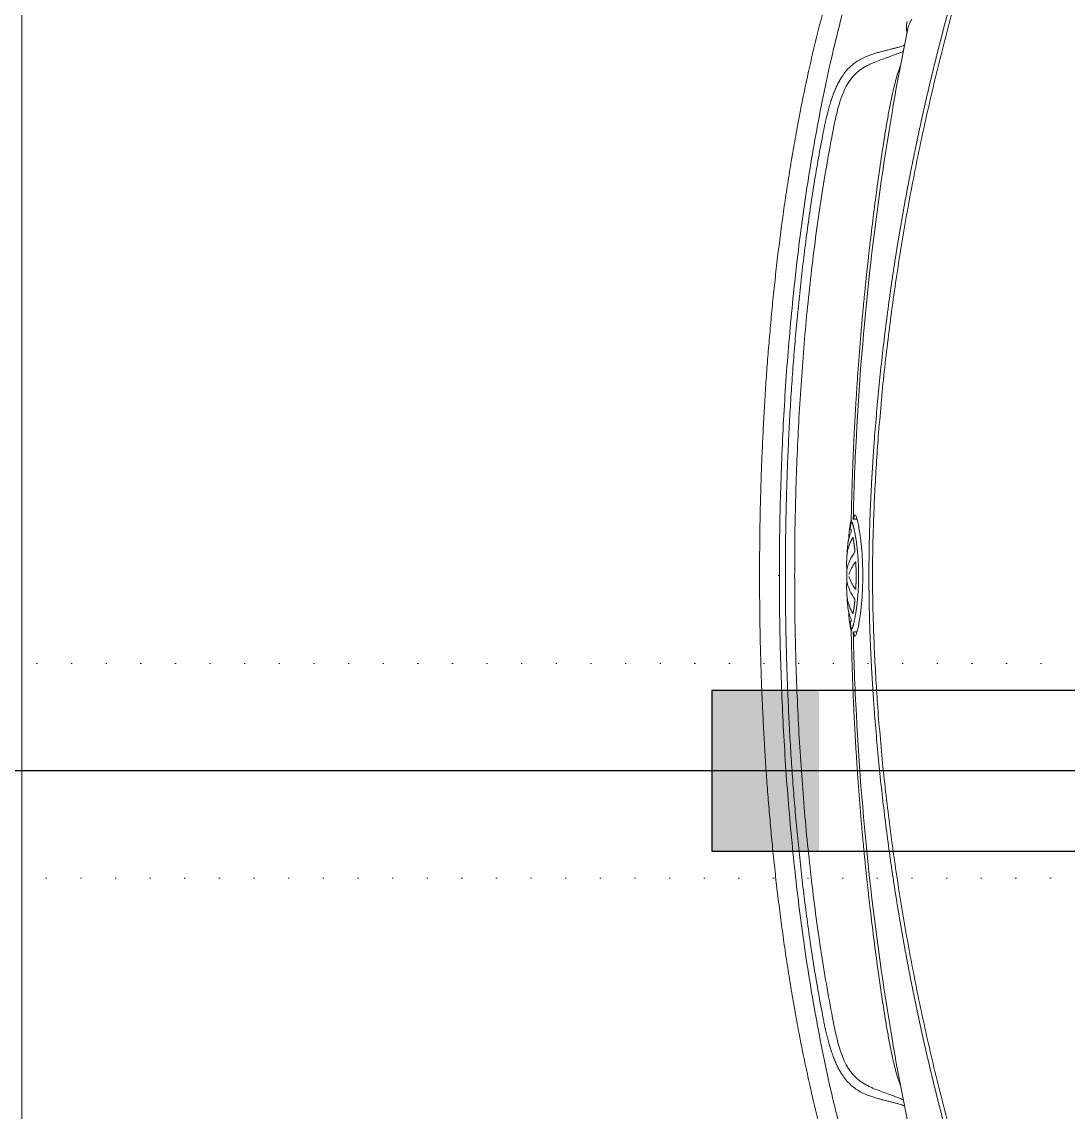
# Model space of a CAD drawing. Extents: x -2012 to 34975, y -1043 to 8321.
# Drawn here: x 31233.8 to 31331.3, y 1937.7 to 2039.3 of the extents above; entities that cross this region are included whole.
import ezdxf
from ezdxf.xclip import XClip

# ---------------------------------------------------------------- set-up
doc = ezdxf.new("R2010")
doc.units = 0
doc.header["$LTSCALE"] = 25
doc.header["$XCLIPFRAME"] = 0
doc.linetypes.add('DOT2', pattern=[0.125, 0, -0.125])
doc.layers.get('0').update_dxf_attribs({"color": 9, "lineweight": 9})
for name, color, linetype, lineweight in [('04', 9, 'Continuous', 9), ('06D', 9, 'Continuous', 9), ('20', 9, 'DOT2', 9), ('E-2x36 W SIVAÜSTÜ FLUORESAN ARMATÜR (ETANŞ)', 7, 'Continuous', 30), ('E-KABLO', 7, 'Continuous', 30)]:
    doc.layers.add(name, color=color, linetype=linetype, lineweight=lineweight)

# ---------------------------------------------------------------- blocks, each defined once
blk = doc.blocks.new('p-araba-polo')
at = {"extrusion": (0, 0, -1)}
for p, q in [((3.7907, 0.2576), (3.7909, 0.2576)), ((3.8046, 0.1298), (3.8047, 0.1298)), ((3.8047, 0.1296), (3.8047, 0.1296)), ((3.825, 0.0542), (3.825, 0.0542)), ((3.8275, 0.0524), (3.825, 0.0525)), ((3.834, 0.016), (3.834, 0.0157)), ((3.8341, 0.014), (3.8341, 0.0138)), ((3.8337, 0.0063), (3.8337, 0.0061)), ((3.897, 0), (3.8978, 0))]:
    blk.add_line(p, q, dxfattribs=at)
for p, q in [((3.897, 0), (3.8978, 0)), ((3.8337, -0.0063), (3.8337, -0.0061)), ((3.834, -0.016), (3.834, -0.0157)), ((3.8341, -0.014), (3.8341, -0.0138)), ((3.8275, -0.0524), (3.825, -0.0525)), ((3.825, -0.0542), (3.825, -0.0542)), ((3.8046, -0.1298), (3.8047, -0.1298)), ((3.8047, -0.1296), (3.8047, -0.1296)), ((3.7907, -0.2576), (3.7909, -0.2576))]:
    blk.add_line(p, q)
for points, degree, knots in [([(3.8968, 0), (3.8968, 0.0121), (3.8967, 0.0363), (3.8959, 0.0725), (3.8947, 0.1088), (3.893, 0.145), (3.8908, 0.1812), (3.888, 0.2174), (3.8847, 0.2535), (3.8808, 0.2896), (3.8764, 0.3256), (3.8712, 0.3615), (3.8654, 0.3973), (3.8588, 0.4329), (3.8515, 0.4685), (3.8433, 0.5038), (3.8341, 0.5389), (3.824, 0.5737), (3.8128, 0.6082), (3.8043, 0.6309), (3.8001, 0.6422)], 3, [0, 0, 0, 0, 0.055558, 0.111113, 0.166668, 0.222224, 0.277781, 0.333337, 0.388894, 0.44445, 0.500005, 0.55556, 0.611116, 0.666671, 0.722227, 0.777783, 0.833339, 0.888892, 0.944445, 1, 1, 1, 1]), ([(3.8174, 0.6444), (3.8199, 0.638), (3.8249, 0.6251), (3.8318, 0.6056), (3.8384, 0.5859), (3.8446, 0.566), (3.8505, 0.5459), (3.856, 0.5257), (3.8613, 0.5053), (3.8662, 0.4849), (3.8708, 0.4643), (3.8752, 0.4436), (3.8792, 0.4228), (3.883, 0.4019), (3.8866, 0.3809), (3.8899, 0.3599), (3.893, 0.3389), (3.8958, 0.3178), (3.8985, 0.2966), (3.9009, 0.2755), (3.9031, 0.2543), (3.9051, 0.2331), (3.9069, 0.2119), (3.9086, 0.1907), (3.91, 0.1695), (3.9113, 0.1483), (3.9123, 0.1271), (3.9133, 0.1059), (3.914, 0.0847), (3.9146, 0.0635), (3.915, 0.0423), (3.9152, 0.0212), (3.9153, 0.0071), (3.9153, 0)], 3, [0, 0, 0, 0, 0.031503, 0.063111, 0.094824, 0.126637, 0.158547, 0.190546, 0.222628, 0.254786, 0.287011, 0.319297, 0.351636, 0.384021, 0.416445, 0.448899, 0.481372, 0.513858, 0.546357, 0.578861, 0.611362, 0.643854, 0.676332, 0.708795, 0.741239, 0.773662, 0.806063, 0.838441, 0.870794, 0.903125, 0.935433, 0.967723, 1, 1, 1, 1]), ([(3.7299, 0.546), (3.7326, 0.5363), (3.7381, 0.5169), (3.7456, 0.4877), (3.7529, 0.4583), (3.7597, 0.4288), (3.7661, 0.3992), (3.7721, 0.3696), (3.7777, 0.3398), (3.7828, 0.31), (3.7875, 0.2801), (3.7918, 0.2501), (3.7957, 0.2201), (3.7992, 0.19), (3.8022, 0.1598), (3.8038, 0.1397), (3.8047, 0.1296)], 3, [0, 0, 0, 0, 0.071461, 0.142913, 0.214376, 0.285822, 0.357282, 0.428734, 0.500167, 0.571583, 0.64299, 0.714393, 0.785796, 0.857198, 0.928599, 1, 1, 1, 1]), ([(3.7735, 0.5185), (3.774, 0.5176), (3.7749, 0.5159), (3.7763, 0.5127), (3.777, 0.5104), (3.7773, 0.5088)], 3, [0, 0, 0, 0, 0.253002, 0.505984, 1, 1, 1, 1]), ([(3.7771, 0.5097), (3.7824, 0.4843), (3.7966, 0.4088), (3.8141, 0.2823), (3.8225, 0.1806), (3.8251, 0.1297)], 3, [0, 0, 0, 0, 0.20268, 0.601651, 1, 1, 1, 1]), ([(3.81, 0.4775), (3.808, 0.4783), (3.804, 0.4799), (3.798, 0.482), (3.7924, 0.4841), (3.7873, 0.486), (3.7837, 0.4874), (3.7819, 0.4881), (3.7815, 0.4884)], 3, [0, 0, 0, 0, 0.18627, 0.372392, 0.558131, 0.743503, 0.928538, 1, 1, 1, 1]), ([(3.7818, 0.4936), (3.7825, 0.4933), (3.784, 0.4928), (3.7865, 0.492), (3.7894, 0.4913), (3.7925, 0.4905), (3.7958, 0.4896), (3.7992, 0.4888), (3.8027, 0.4879), (3.8063, 0.4869), (3.8099, 0.4858), (3.8122, 0.4849), (3.8134, 0.4845)], 3, [0, 0, 0, 0, 0.099513, 0.199085, 0.298757, 0.398601, 0.498624, 0.598776, 0.698998, 0.799265, 0.899601, 1, 1, 1, 1]), ([(3.8335, 0.4577), (3.8327, 0.4588), (3.8313, 0.4612), (3.8288, 0.4644), (3.826, 0.4673), (3.8231, 0.4699), (3.82, 0.4722), (3.8168, 0.4742), (3.8134, 0.476), (3.8111, 0.477), (3.81, 0.4775)], 3, [0, 0, 0, 0, 0.124981, 0.249968, 0.374958, 0.499953, 0.624954, 0.749963, 0.874979, 1, 1, 1, 1]), ([(3.8134, 0.4845), (3.8151, 0.4838), (3.8184, 0.4825), (3.8232, 0.48), (3.8278, 0.4769), (3.832, 0.4731), (3.8358, 0.4688), (3.8381, 0.4654), (3.8392, 0.4637)], 3, [0, 0, 0, 0, 0.166711, 0.333398, 0.500062, 0.66671, 0.833352, 1, 1, 1, 1]), ([(3.7841, 0.4746), (3.7844, 0.4739), (3.7851, 0.4721), (3.7861, 0.4691), (3.7873, 0.4656), (3.7883, 0.462), (3.7893, 0.4582), (3.7903, 0.4544), (3.7909, 0.4518), (3.7912, 0.4504)], 3, [0, 0, 0, 0, 0.115196, 0.262644, 0.410099, 0.557562, 0.705034, 0.852514, 1, 1, 1, 1]), ([(3.8481, 0.4081), (3.8476, 0.411), (3.8464, 0.4167), (3.8447, 0.4253), (3.8426, 0.4338), (3.8402, 0.4422), (3.8374, 0.4503), (3.8348, 0.4552), (3.8335, 0.4577)], 3, [0, 0, 0, 0, 0.167506, 0.33466, 0.50145, 0.667886, 0.83384, 1, 1, 1, 1]), ([(3.7912, 0.4504), (3.7917, 0.4485), (3.7925, 0.4445), (3.7937, 0.4385), (3.7948, 0.4325), (3.7959, 0.4264), (3.797, 0.4203), (3.798, 0.4142), (3.7986, 0.4101), (3.7989, 0.4081)], 3, [0, 0, 0, 0, 0.142515, 0.285196, 0.427965, 0.570749, 0.713737, 0.856833, 1, 1, 1, 1]), ([(3.7989, 0.4081), (3.8003, 0.3995), (3.8029, 0.3823), (3.8065, 0.3565), (3.8099, 0.3307), (3.8119, 0.3134), (3.8129, 0.3048)], 3, [0, 0, 0, 0, 0.249972, 0.499988, 0.750033, 1, 1, 1, 1]), ([(3.8826, 0), (3.8825, 0.0115), (3.8825, 0.0346), (3.8818, 0.0692), (3.8807, 0.1038), (3.8791, 0.1384), (3.877, 0.1729), (3.8745, 0.2074), (3.8715, 0.2419), (3.8679, 0.2763), (3.8637, 0.3107), (3.859, 0.3441), (3.8539, 0.3766), (3.85, 0.3976), (3.8481, 0.4081)], 3, [0, 0, 0, 0, 0.084393, 0.168775, 0.253159, 0.337558, 0.421942, 0.506321, 0.590718, 0.675107, 0.759486, 0.843869, 0.92194, 1, 1, 1, 1]), ([(3.8565, 0.4099), (3.858, 0.4019), (3.861, 0.3861), (3.865, 0.3622), (3.8686, 0.3382), (3.8719, 0.3142), (3.8749, 0.2902), (3.8776, 0.2661), (3.8801, 0.242), (3.8823, 0.2178), (3.8842, 0.1937), (3.8859, 0.1695), (3.8873, 0.1453), (3.8885, 0.1211), (3.8895, 0.0969), (3.8903, 0.0727), (3.8908, 0.0485), (3.8912, 0.0242), (3.8912, 0.0081), (3.8912, 0)], 3, [0, 0, 0, 0, 0.058823, 0.117646, 0.17647, 0.235293, 0.294117, 0.35294, 0.411764, 0.470587, 0.529411, 0.588234, 0.647058, 0.705882, 0.764705, 0.823529, 0.882353, 0.941176, 1, 1, 1, 1]), ([(3.7943, 0.2582), (3.7954, 0.2497), (3.7977, 0.2326), (3.8008, 0.2069), (3.8036, 0.1812), (3.806, 0.1555), (3.8074, 0.1383), (3.8081, 0.1297)], 3, [0, 0, 0, 0, 0.200035, 0.400025, 0.600021, 0.8, 1, 1, 1, 1]), ([(3.8047, 0.1296), (3.8053, 0.121), (3.8065, 0.1037), (3.808, 0.0779), (3.8091, 0.0519), (3.8099, 0.026), (3.81, 0.0087), (3.81, 0)], 3, [0, 0, 0, 0, 0.200002, 0.400004, 0.600006, 0.800004, 1, 1, 1, 1]), ([(3.8191, 0), (3.8191, 0.0016), (3.8191, 0.0048), (3.8193, 0.0095), (3.8194, 0.0142), (3.8197, 0.0187), (3.82, 0.0232), (3.8204, 0.0274), (3.8208, 0.0315), (3.8215, 0.0368), (3.8224, 0.0428), (3.8235, 0.0488), (3.8246, 0.0531), (3.8256, 0.0559), (3.8261, 0.0563), (3.8264, 0.0564)], 3, [0, 0, 0, 0, 0.053459, 0.106949, 0.160444, 0.213932, 0.267411, 0.320881, 0.374346, 0.427801, 0.542282, 0.656752, 0.771187, 0.885587, 1, 1, 1, 1]), ([(3.8264, 0.0564), (3.8265, 0.0564), (3.8268, 0.0563), (3.8271, 0.0557), (3.8273, 0.0547), (3.8275, 0.0535), (3.8276, 0.0527), (3.8277, 0.0524)], 3, [0, 0, 0, 0, 0.222511, 0.444984, 0.66744, 0.889893, 1, 1, 1, 1]), ([(3.8287, 0.0484), (3.8287, 0.0484), (3.8287, 0.0484), (3.8287, 0.0484), (3.8287, 0.0484), (3.8287, 0.0484), (3.8287, 0.0484), (3.8287, 0.0484), (3.8287, 0.0484), (3.8287, 0.0484), (3.8287, 0.0484), (3.8287, 0.0484), (3.8287, 0.0484)], 6, [0, 0, 0, 0, 0, 0, 0, 1, 1, 1, 1, 1, 1, 1, 1, 1, 1, 1, 1, 1]), ([(3.8287, 0.0484), (3.8287, 0.0484), (3.8287, 0.0484), (3.8287, 0.0484), (3.8287, 0.0484), (3.8287, 0.0484), (3.8287, 0.0484), (3.8287, 0.0484), (3.8287, 0.0484), (3.8287, 0.0484), (3.8287, 0.0484), (3.8287, 0.0484), (3.8287, 0.0484)], 6, [0, 0, 0, 0, 0, 0, 0, 1, 1, 1, 1, 1, 1, 1, 1, 1, 1, 1, 1, 1]), ([(3.8287, 0.0484), (3.8287, 0.0484), (3.8287, 0.0484), (3.8287, 0.0484), (3.8287, 0.0484), (3.8287, 0.0484), (3.8287, 0.0484), (3.8287, 0.0484), (3.8287, 0.0484), (3.8287, 0.0484), (3.8287, 0.0484), (3.8287, 0.0484), (3.8287, 0.0484)], 6, [0, 0, 0, 0, 0, 0, 0, 1, 1, 1, 1, 1, 1, 1, 1, 1, 1, 1, 1, 1]), ([(3.8287, 0.0484), (3.8287, 0.0484), (3.8287, 0.0484), (3.8287, 0.0484), (3.8287, 0.0484), (3.8287, 0.0484), (3.8287, 0.0484), (3.8287, 0.0484), (3.8287, 0.0484), (3.8287, 0.0484), (3.8287, 0.0484), (3.8287, 0.0484), (3.8287, 0.0484)], 6, [0, 0, 0, 0, 0, 0, 0, 1, 1, 1, 1, 1, 1, 1, 1, 1, 1, 1, 1, 1]), ([(3.8308, 0.0478), (3.8307, 0.048), (3.8306, 0.0487), (3.8305, 0.0495), (3.8302, 0.0502), (3.83, 0.0503), (3.8299, 0.0503)], 3, [0, 0, 0, 0, 0.124986, 0.416626, 0.708282, 1, 1, 1, 1]), ([(3.8299, 0.0503), (3.83, 0.0503), (3.8302, 0.0502), (3.8305, 0.0494), (3.8307, 0.0486), (3.8307, 0.0481), (3.8307, 0.0481)], 3, [0, 0, 0, 0, 0.324984, 0.649899, 0.974799, 1, 1, 1, 1]), ([(3.8299, 0.0422), (3.83, 0.0425), (3.8303, 0.043), (3.8306, 0.0435), (3.8308, 0.0436), (3.8309, 0.0436)], 3, [0, 0, 0, 0, 0.333368, 0.666619, 1, 1, 1, 1]), ([(3.8307, 0.0484), (3.8307, 0.0484), (3.8307, 0.0484), (3.8307, 0.0484), (3.8307, 0.0484), (3.8307, 0.0484), (3.8307, 0.0484)], 3, [0, 0, 0, 0, 1, 1, 1, 1, 1, 1, 1]), ([(3.8307, 0.0484), (3.8307, 0.0484), (3.8307, 0.0484), (3.8307, 0.0484), (3.8307, 0.0484), (3.8307, 0.0484), (3.8307, 0.0484)], 3, [0, 0, 0, 0, 1, 1, 1, 1, 1, 1, 1]), ([(3.8321, 0.0344), (3.8321, 0.035), (3.8321, 0.0364), (3.832, 0.0384), (3.8318, 0.0403), (3.8317, 0.0418), (3.8314, 0.0428), (3.8312, 0.0435), (3.831, 0.0436), (3.8309, 0.0436)], 3, [0, 0, 0, 0, 0.095639, 0.246362, 0.397085, 0.547809, 0.698525, 0.849236, 1, 1, 1, 1]), ([(3.8282, 0.0352), (3.8281, 0.0343), (3.8278, 0.0326), (3.8273, 0.0297), (3.8269, 0.0266), (3.8266, 0.0243), (3.8265, 0.0232)], 3, [0, 0, 0, 0, 0.250018, 0.499981, 0.749953, 1, 1, 1, 1]), ([(3.8265, 0.0232), (3.8266, 0.0243), (3.8269, 0.0266), (3.8273, 0.0297), (3.8278, 0.0326), (3.8281, 0.0343), (3.8282, 0.0352)], 3, [0, 0, 0, 0, 0.250047, 0.500019, 0.749982, 1, 1, 1, 1]), ([(3.8284, 0.0353), (3.8284, 0.0353), (3.8283, 0.0354), (3.8282, 0.0353), (3.8282, 0.0352)], 3, [0, 0, 0, 0, 0.499975, 1, 1, 1, 1]), ([(3.8282, 0.0352), (3.8282, 0.0353), (3.8283, 0.0354), (3.8284, 0.0353), (3.8284, 0.0353)], 3, [0, 0, 0, 0, 0.500025, 1, 1, 1, 1]), ([(3.833, 0.0242), (3.8326, 0.0255), (3.832, 0.0279), (3.8305, 0.0316), (3.8291, 0.0341), (3.8284, 0.0353)], 3, [0, 0, 0, 0, 0.333484, 0.666792, 1, 1, 1, 1]), ([(3.8284, 0.0353), (3.8291, 0.0341), (3.8305, 0.0316), (3.832, 0.0279), (3.8326, 0.0255), (3.833, 0.0242)], 3, [0, 0, 0, 0, 0.333208, 0.666516, 1, 1, 1, 1]), ([(3.8319, 0.0352), (3.8317, 0.0361), (3.8312, 0.0378), (3.8305, 0.0394), (3.8301, 0.0403)], 3, [0, 0, 0, 0, 0.500043, 1, 1, 1, 1]), ([(3.8265, 0.0232), (3.8265, 0.023), (3.8265, 0.0227), (3.8266, 0.0221), (3.8267, 0.0218), (3.8267, 0.0217)], 3, [0, 0, 0, 0, 0.33283, 0.66493, 1, 1, 1, 1]), ([(3.8267, 0.0217), (3.8267, 0.0218), (3.8266, 0.0221), (3.8265, 0.0227), (3.8265, 0.023), (3.8265, 0.0232)], 3, [0, 0, 0, 0, 0.33507, 0.66717, 1, 1, 1, 1]), ([(3.834, 0.0158), (3.834, 0.0172), (3.8339, 0.02), (3.8333, 0.0228), (3.833, 0.0242)], 3, [0, 0, 0, 0, 0.5, 1, 1, 1, 1]), ([(3.833, 0.0242), (3.8333, 0.0228), (3.8339, 0.02), (3.834, 0.0172), (3.834, 0.0158)], 3, [0, 0, 0, 0, 0.5, 1, 1, 1, 1]), ([(3.826, 0.0126), (3.8259, 0.0126), (3.8258, 0.0127), (3.8257, 0.0124), (3.8256, 0.0121), (3.8256, 0.0119)], 3, [0, 0, 0, 0, 0.339087, 0.670021, 1, 1, 1, 1]), ([(3.8256, 0.0119), (3.8256, 0.0121), (3.8257, 0.0124), (3.8258, 0.0127), (3.8259, 0.0126), (3.826, 0.0126)], 3, [0, 0, 0, 0, 0.329979, 0.660913, 1, 1, 1, 1]), ([(3.8322, 0.0009), (3.8318, 0.0019), (3.8311, 0.0038), (3.8296, 0.0068), (3.828, 0.0097), (3.8267, 0.0116), (3.826, 0.0126)], 3, [0, 0, 0, 0, 0.249999, 0.5, 0.75, 1, 1, 1, 1]), ([(3.826, 0.0126), (3.8267, 0.0116), (3.828, 0.0097), (3.8296, 0.0068), (3.8311, 0.0038), (3.8318, 0.0019), (3.8322, 0.0009)], 3, [0, 0, 0, 0, 0.25, 0.5, 0.750001, 1, 1, 1, 1]), ([(3.8341, 0.014), (3.8342, 0.0126), (3.8343, 0.01), (3.8341, 0.0074), (3.8339, 0.0061)], 3, [0, 0, 0, 0, 0.525068, 1, 1, 1, 1]), ([(3.834, 0.0158), (3.834, 0.0157), (3.834, 0.0155), (3.834, 0.0149), (3.8341, 0.0143), (3.8341, 0.0141), (3.8341, 0.014)], 3, [0, 0, 0, 0, 0.244155, 0.495076, 0.749761, 1, 1, 1, 1]), ([(3.8968, 0), (3.8968, -0.0121), (3.8967, -0.0363), (3.8959, -0.0725), (3.8947, -0.1088), (3.893, -0.145), (3.8908, -0.1812), (3.888, -0.2174), (3.8847, -0.2535), (3.8808, -0.2896), (3.8764, -0.3256), (3.8712, -0.3615), (3.8654, -0.3973), (3.8588, -0.4329), (3.8515, -0.4685), (3.8433, -0.5038), (3.8341, -0.5389), (3.824, -0.5737), (3.8128, -0.6082), (3.8043, -0.6309), (3.8001, -0.6422)], 3, [0, 0, 0, 0, 0.055558, 0.111113, 0.166668, 0.222224, 0.277781, 0.333337, 0.388894, 0.44445, 0.500005, 0.55556, 0.611116, 0.666671, 0.722227, 0.777783, 0.833339, 0.888892, 0.944445, 1, 1, 1, 1]), ([(3.8047, -0.1296), (3.8053, -0.121), (3.8065, -0.1037), (3.808, -0.0779), (3.8091, -0.0519), (3.8099, -0.026), (3.81, -0.0087), (3.81, 0)], 3, [0, 0, 0, 0, 0.200002, 0.400004, 0.600006, 0.800004, 1, 1, 1, 1]), ([(3.8174, -0.6444), (3.8199, -0.638), (3.8249, -0.6251), (3.8318, -0.6056), (3.8384, -0.5859), (3.8446, -0.566), (3.8505, -0.5459), (3.856, -0.5257), (3.8613, -0.5053), (3.8662, -0.4849), (3.8708, -0.4643), (3.8752, -0.4435), (3.8792, -0.4228), (3.883, -0.4019), (3.8866, -0.3809), (3.8899, -0.3599), (3.893, -0.3389), (3.8958, -0.3178), (3.8985, -0.2966), (3.9009, -0.2755), (3.9031, -0.2543), (3.9051, -0.2331), (3.9069, -0.2119), (3.9086, -0.1907), (3.91, -0.1695), (3.9113, -0.1483), (3.9123, -0.1271), (3.9133, -0.1059), (3.914, -0.0847), (3.9146, -0.0635), (3.915, -0.0423), (3.9152, -0.0212), (3.9153, -0.007), (3.9153, 0)], 3, [0, 0, 0, 0, 0.031503, 0.063111, 0.094824, 0.126637, 0.158547, 0.190546, 0.222628, 0.254786, 0.287011, 0.319297, 0.351636, 0.384021, 0.416445, 0.448899, 0.481372, 0.513858, 0.546357, 0.578861, 0.611362, 0.643854, 0.676332, 0.708795, 0.741239, 0.773662, 0.806063, 0.838441, 0.870794, 0.903125, 0.935433, 0.967723, 1, 1, 1, 1]), ([(3.8191, 0), (3.8191, -0.0016), (3.8191, -0.0048), (3.8193, -0.0095), (3.8194, -0.0142), (3.8197, -0.0187), (3.82, -0.0232), (3.8204, -0.0274), (3.8208, -0.0315), (3.8215, -0.0368), (3.8224, -0.0428), (3.8235, -0.0488), (3.8246, -0.0531), (3.8256, -0.0559), (3.8261, -0.0563), (3.8264, -0.0564)], 3, [0, 0, 0, 0, 0.053459, 0.106949, 0.160444, 0.213932, 0.267411, 0.320881, 0.374346, 0.427801, 0.542282, 0.656752, 0.771187, 0.885587, 1, 1, 1, 1]), ([(3.8337, 0.0084), (3.8337, 0.0084), (3.8337, 0.0084), (3.8337, 0.0084), (3.8337, 0.0084), (3.8337, 0.0084), (3.8337, 0.0084)], 3, [0, 0, 0, 0, 1, 1, 1, 1.000001, 1.000001, 1.000001, 1.000001]), ([(3.8826, 0), (3.8825, -0.0115), (3.8825, -0.0346), (3.8818, -0.0692), (3.8807, -0.1038), (3.8791, -0.1384), (3.877, -0.1729), (3.8745, -0.2074), (3.8715, -0.2419), (3.8679, -0.2763), (3.8637, -0.3107), (3.859, -0.3441), (3.8539, -0.3766), (3.85, -0.3976), (3.8481, -0.4081)], 3, [0, 0, 0, 0, 0.084393, 0.168775, 0.253159, 0.337558, 0.421942, 0.506321, 0.590718, 0.675107, 0.759486, 0.843869, 0.92194, 1, 1, 1, 1]), ([(3.8565, -0.4099), (3.858, -0.4019), (3.861, -0.3861), (3.865, -0.3622), (3.8686, -0.3382), (3.8719, -0.3142), (3.8749, -0.2902), (3.8776, -0.2661), (3.8801, -0.242), (3.8823, -0.2178), (3.8842, -0.1937), (3.8859, -0.1695), (3.8873, -0.1453), (3.8885, -0.1211), (3.8895, -0.0969), (3.8903, -0.0727), (3.8908, -0.0485), (3.8912, -0.0242), (3.8912, -0.0081), (3.8912, 0)], 3, [0, 0, 0, 0, 0.058823, 0.117646, 0.17647, 0.235293, 0.294117, 0.35294, 0.411764, 0.470587, 0.529411, 0.588234, 0.647058, 0.705882, 0.764705, 0.823529, 0.882353, 0.941176, 1, 1, 1, 1]), ([(3.8322, -0.0009), (3.8318, -0.0019), (3.8311, -0.0038), (3.8296, -0.0068), (3.828, -0.0097), (3.8267, -0.0116), (3.826, -0.0126)], 3, [0, 0, 0, 0, 0.249999, 0.5, 0.75, 1, 1, 1, 1]), ([(3.826, -0.0126), (3.8267, -0.0116), (3.828, -0.0097), (3.8296, -0.0068), (3.8311, -0.0038), (3.8318, -0.0019), (3.8322, -0.0009)], 3, [0, 0, 0, 0, 0.25, 0.5, 0.750001, 1, 1, 1, 1]), ([(3.8337, -0.0084), (3.8337, -0.0084), (3.8337, -0.0084), (3.8337, -0.0084), (3.8337, -0.0084), (3.8337, -0.0084), (3.8337, -0.0084)], 3, [0, 0, 0, 0, 1, 1, 1, 1.000001, 1.000001, 1.000001, 1.000001]), ([(3.8341, -0.014), (3.8342, -0.0126), (3.8343, -0.01), (3.8341, -0.0074), (3.8339, -0.0061)], 3, [0, 0, 0, 0, 0.525068, 1, 1, 1, 1]), ([(3.826, -0.0126), (3.8259, -0.0126), (3.8258, -0.0127), (3.8257, -0.0124), (3.8256, -0.0121), (3.8256, -0.0119)], 3, [0, 0, 0, 0, 0.339087, 0.670021, 1, 1, 1, 1]), ([(3.8256, -0.0119), (3.8256, -0.0121), (3.8257, -0.0124), (3.8258, -0.0127), (3.8259, -0.0126), (3.826, -0.0126)], 3, [0, 0, 0, 0, 0.329979, 0.660913, 1, 1, 1, 1]), ([(3.834, -0.0158), (3.834, -0.0172), (3.8339, -0.02), (3.8333, -0.0228), (3.833, -0.0242)], 3, [0, 0, 0, 0, 0.5, 1, 1, 1, 1]), ([(3.833, -0.0242), (3.8333, -0.0228), (3.8339, -0.02), (3.834, -0.0172), (3.834, -0.0158)], 3, [0, 0, 0, 0, 0.5, 1, 1, 1, 1]), ([(3.834, -0.0158), (3.834, -0.0157), (3.834, -0.0155), (3.834, -0.0149), (3.8341, -0.0143), (3.8341, -0.0141), (3.8341, -0.014)], 3, [0, 0, 0, 0, 0.244155, 0.495076, 0.749761, 1, 1, 1, 1]), ([(3.8265, -0.0232), (3.8265, -0.023), (3.8265, -0.0227), (3.8266, -0.0221), (3.8267, -0.0218), (3.8267, -0.0217)], 3, [0, 0, 0, 0, 0.33283, 0.66493, 1, 1, 1, 1]), ([(3.8267, -0.0217), (3.8267, -0.0218), (3.8266, -0.0221), (3.8265, -0.0227), (3.8265, -0.023), (3.8265, -0.0232)], 3, [0, 0, 0, 0, 0.33507, 0.66717, 1, 1, 1, 1]), ([(3.8282, -0.0352), (3.8281, -0.0343), (3.8278, -0.0326), (3.8273, -0.0297), (3.8269, -0.0266), (3.8266, -0.0243), (3.8265, -0.0232)], 3, [0, 0, 0, 0, 0.250018, 0.499981, 0.749953, 1, 1, 1, 1]), ([(3.8265, -0.0232), (3.8266, -0.0243), (3.8269, -0.0266), (3.8273, -0.0297), (3.8278, -0.0326), (3.8281, -0.0343), (3.8282, -0.0352)], 3, [0, 0, 0, 0, 0.250047, 0.500019, 0.749982, 1, 1, 1, 1]), ([(3.833, -0.0242), (3.8326, -0.0255), (3.832, -0.0279), (3.8305, -0.0316), (3.8291, -0.0341), (3.8284, -0.0353)], 3, [0, 0, 0, 0, 0.333484, 0.666792, 1, 1, 1, 1]), ([(3.8284, -0.0353), (3.8291, -0.0341), (3.8305, -0.0316), (3.832, -0.0279), (3.8326, -0.0255), (3.833, -0.0242)], 3, [0, 0, 0, 0, 0.333208, 0.666516, 1, 1, 1, 1]), ([(3.8284, -0.0353), (3.8284, -0.0353), (3.8283, -0.0354), (3.8282, -0.0353), (3.8282, -0.0352)], 3, [0, 0, 0, 0, 0.499975, 1, 1, 1, 1]), ([(3.8282, -0.0352), (3.8282, -0.0353), (3.8283, -0.0354), (3.8284, -0.0353), (3.8284, -0.0353)], 3, [0, 0, 0, 0, 0.500025, 1, 1, 1, 1]), ([(3.8319, -0.0352), (3.8317, -0.0361), (3.8312, -0.0378), (3.8305, -0.0394), (3.8301, -0.0403)], 3, [0, 0, 0, 0, 0.500043, 1, 1, 1, 1]), ([(3.8321, -0.0344), (3.8321, -0.035), (3.8321, -0.0364), (3.832, -0.0384), (3.8318, -0.0403), (3.8317, -0.0418), (3.8314, -0.0428), (3.8312, -0.0435), (3.831, -0.0436), (3.8309, -0.0436)], 3, [0, 0, 0, 0, 0.095639, 0.246362, 0.397085, 0.547809, 0.698525, 0.849236, 1, 1, 1, 1]), ([(3.8287, -0.0484), (3.8287, -0.0484), (3.8287, -0.0484), (3.8287, -0.0484), (3.8287, -0.0484), (3.8287, -0.0484), (3.8287, -0.0484), (3.8287, -0.0484), (3.8287, -0.0484), (3.8287, -0.0484), (3.8287, -0.0484), (3.8287, -0.0484), (3.8287, -0.0484)], 6, [0, 0, 0, 0, 0, 0, 0, 1, 1, 1, 1, 1, 1, 1, 1, 1, 1, 1, 1, 1]), ([(3.8287, -0.0484), (3.8287, -0.0484), (3.8287, -0.0484), (3.8287, -0.0484), (3.8287, -0.0484), (3.8287, -0.0484), (3.8287, -0.0484), (3.8287, -0.0484), (3.8287, -0.0484), (3.8287, -0.0484), (3.8287, -0.0484), (3.8287, -0.0484), (3.8287, -0.0484)], 6, [0, 0, 0, 0, 0, 0, 0, 1, 1, 1, 1, 1, 1, 1, 1, 1, 1, 1, 1, 1]), ([(3.8287, -0.0484), (3.8287, -0.0484), (3.8287, -0.0484), (3.8287, -0.0484), (3.8287, -0.0484), (3.8287, -0.0484), (3.8287, -0.0484), (3.8287, -0.0484), (3.8287, -0.0484), (3.8287, -0.0484), (3.8287, -0.0484), (3.8287, -0.0484), (3.8287, -0.0484)], 6, [0, 0, 0, 0, 0, 0, 0, 1, 1, 1, 1, 1, 1, 1, 1, 1, 1, 1, 1, 1]), ([(3.8287, -0.0484), (3.8287, -0.0484), (3.8287, -0.0484), (3.8287, -0.0484), (3.8287, -0.0484), (3.8287, -0.0484), (3.8287, -0.0484), (3.8287, -0.0484), (3.8287, -0.0484), (3.8287, -0.0484), (3.8287, -0.0484), (3.8287, -0.0484), (3.8287, -0.0484)], 6, [0, 0, 0, 0, 0, 0, 0, 1, 1, 1, 1, 1, 1, 1, 1, 1, 1, 1, 1, 1]), ([(3.8299, -0.0422), (3.83, -0.0425), (3.8303, -0.043), (3.8306, -0.0435), (3.8308, -0.0436), (3.8309, -0.0436)], 3, [0, 0, 0, 0, 0.333368, 0.666619, 1, 1, 1, 1]), ([(3.8308, -0.0478), (3.8307, -0.048), (3.8306, -0.0487), (3.8305, -0.0495), (3.8302, -0.0502), (3.83, -0.0503), (3.8299, -0.0503)], 3, [0, 0, 0, 0, 0.124986, 0.416626, 0.708282, 1, 1, 1, 1]), ([(3.8299, -0.0503), (3.83, -0.0503), (3.8302, -0.0502), (3.8305, -0.0494), (3.8307, -0.0486), (3.8307, -0.0481), (3.8307, -0.0481)], 3, [0, 0, 0, 0, 0.324984, 0.649899, 0.974799, 1, 1, 1, 1]), ([(3.8307, -0.0484), (3.8307, -0.0484), (3.8307, -0.0484), (3.8307, -0.0484), (3.8307, -0.0484), (3.8307, -0.0484), (3.8307, -0.0484)], 3, [0, 0, 0, 0, 1, 1, 1, 1, 1, 1, 1]), ([(3.8307, -0.0484), (3.8307, -0.0484), (3.8307, -0.0484), (3.8307, -0.0484), (3.8307, -0.0484), (3.8307, -0.0484), (3.8307, -0.0484)], 3, [0, 0, 0, 0, 1, 1, 1, 1, 1, 1, 1]), ([(3.8264, -0.0564), (3.8265, -0.0564), (3.8268, -0.0563), (3.8271, -0.0557), (3.8273, -0.0547), (3.8275, -0.0535), (3.8276, -0.0527), (3.8277, -0.0524)], 3, [0, 0, 0, 0, 0.222511, 0.444984, 0.66744, 0.889893, 1, 1, 1, 1]), ([(3.7299, -0.546), (3.7326, -0.5363), (3.7381, -0.5169), (3.7456, -0.4876), (3.7529, -0.4583), (3.7597, -0.4288), (3.7661, -0.3992), (3.7721, -0.3696), (3.7777, -0.3398), (3.7828, -0.31), (3.7875, -0.2801), (3.7918, -0.2501), (3.7957, -0.2201), (3.7992, -0.19), (3.8022, -0.1598), (3.8038, -0.1397), (3.8047, -0.1296)], 3, [0, 0, 0, 0, 0.071461, 0.142913, 0.214376, 0.285822, 0.357282, 0.428734, 0.500167, 0.571583, 0.64299, 0.714393, 0.785796, 0.857198, 0.928599, 1, 1, 1, 1]), ([(3.7771, -0.5097), (3.7824, -0.4843), (3.7966, -0.4088), (3.8141, -0.2823), (3.8225, -0.1806), (3.8251, -0.1297)], 3, [0, 0, 0, 0, 0.20268, 0.601651, 1, 1, 1, 1]), ([(3.7943, -0.2582), (3.7954, -0.2497), (3.7977, -0.2326), (3.8008, -0.2069), (3.8036, -0.1812), (3.806, -0.1555), (3.8074, -0.1383), (3.8081, -0.1297)], 3, [0, 0, 0, 0, 0.200035, 0.400025, 0.600021, 0.8, 1, 1, 1, 1]), ([(3.7989, -0.4081), (3.8003, -0.3995), (3.8029, -0.3823), (3.8065, -0.3565), (3.8099, -0.3307), (3.8119, -0.3134), (3.8129, -0.3048)], 3, [0, 0, 0, 0, 0.249972, 0.499988, 0.750033, 1, 1, 1, 1]), ([(3.7912, -0.4504), (3.7917, -0.4485), (3.7925, -0.4445), (3.7937, -0.4385), (3.7948, -0.4325), (3.7959, -0.4264), (3.797, -0.4203), (3.798, -0.4142), (3.7986, -0.4101), (3.7989, -0.4081)], 3, [0, 0, 0, 0, 0.142515, 0.285196, 0.427965, 0.570749, 0.713737, 0.856833, 1, 1, 1, 1]), ([(3.8481, -0.4081), (3.8476, -0.411), (3.8464, -0.4167), (3.8447, -0.4253), (3.8426, -0.4338), (3.8402, -0.4422), (3.8374, -0.4503), (3.8348, -0.4552), (3.8335, -0.4577)], 3, [0, 0, 0, 0, 0.167506, 0.33466, 0.50145, 0.667886, 0.83384, 1, 1, 1, 1]), ([(3.7841, -0.4746), (3.7844, -0.4739), (3.7851, -0.4721), (3.7861, -0.4691), (3.7873, -0.4656), (3.7883, -0.462), (3.7893, -0.4582), (3.7903, -0.4544), (3.7909, -0.4517), (3.7912, -0.4504)], 3, [0, 0, 0, 0, 0.115196, 0.262644, 0.410099, 0.557562, 0.705034, 0.852514, 1, 1, 1, 1]), ([(3.8335, -0.4577), (3.8327, -0.4588), (3.8313, -0.4612), (3.8288, -0.4644), (3.826, -0.4673), (3.8231, -0.4699), (3.82, -0.4722), (3.8168, -0.4742), (3.8134, -0.476), (3.8111, -0.477), (3.81, -0.4775)], 3, [0, 0, 0, 0, 0.124981, 0.249968, 0.374958, 0.499953, 0.624954, 0.749963, 0.874979, 1, 1, 1, 1]), ([(3.8134, -0.4845), (3.8151, -0.4838), (3.8184, -0.4825), (3.8232, -0.48), (3.8278, -0.4769), (3.832, -0.4731), (3.8358, -0.4688), (3.8381, -0.4654), (3.8392, -0.4637)], 3, [0, 0, 0, 0, 0.166711, 0.333398, 0.500062, 0.66671, 0.833352, 1, 1, 1, 1]), ([(3.81, -0.4775), (3.808, -0.4783), (3.804, -0.4799), (3.798, -0.482), (3.7924, -0.4841), (3.7873, -0.486), (3.7837, -0.4874), (3.7819, -0.4881), (3.7815, -0.4884)], 3, [0, 0, 0, 0, 0.18627, 0.372392, 0.558131, 0.743503, 0.928538, 1, 1, 1, 1]), ([(3.7818, -0.4936), (3.7825, -0.4933), (3.784, -0.4928), (3.7865, -0.492), (3.7894, -0.4913), (3.7925, -0.4905), (3.7958, -0.4896), (3.7992, -0.4888), (3.8027, -0.4879), (3.8063, -0.4869), (3.8099, -0.4858), (3.8122, -0.4849), (3.8134, -0.4845)], 3, [0, 0, 0, 0, 0.099513, 0.199085, 0.298757, 0.398601, 0.498624, 0.598776, 0.698998, 0.799265, 0.899601, 1, 1, 1, 1])]:
    blk.add_open_spline(points, degree=degree, knots=knots)
for points, degree in [([(3.7693, 0.4017), (3.7632, 0.431), (3.7565, 0.4602), (3.7494, 0.4892), (3.7418, 0.5181), (3.7337, 0.5469)], 5), ([(3.7778, 0.5161), (3.7787, 0.5118), (3.7785, 0.5089), (3.7779, 0.5057)], 3), ([(3.7818, 0.4936), (3.7815, 0.4937), (3.7812, 0.4938), (3.7809, 0.4939), (3.7806, 0.494), (3.7803, 0.4942)], 5), ([(3.7803, 0.4942), (3.7808, 0.494), (3.7813, 0.4938), (3.7818, 0.4936)], 3), ([(3.8303, 0.4624), (3.8303, 0.4624), (3.8303, 0.4624), (3.8303, 0.4624)], 3), ([(3.8565, 0.4099), (3.8547, 0.4197), (3.8527, 0.4291), (3.8503, 0.4386), (3.8474, 0.4478), (3.8438, 0.4564), (3.8392, 0.4637)], 6), ([(3.7943, 0.2582), (3.7903, 0.2871), (3.7858, 0.3159), (3.7808, 0.3446), (3.7753, 0.3732), (3.7693, 0.4017)], 5), ([(3.8299, 0.051), (3.8291, 0.0934), (3.8275, 0.1358), (3.825, 0.1781), (3.8218, 0.2204), (3.8178, 0.2626), (3.8129, 0.3048)], 6), ([(3.8134, 0), (3.8134, 0.026), (3.8128, 0.052), (3.8116, 0.0779), (3.8101, 0.1038), (3.8081, 0.1297)], 5), ([(3.8251, 0.1297), (3.8265, 0.104), (3.8275, 0.0781), (3.828, 0.0523)], 3), ([(3.8243, 0.0517), (3.8244, 0.0519), (3.8245, 0.0522), (3.8247, 0.0523), (3.8248, 0.0524), (3.8249, 0.0525), (3.825, 0.0525)], 6), ([(3.8251, 0.0525), (3.8251, 0.0525), (3.8251, 0.0525), (3.8251, 0.0525), (3.8251, 0.0525), (3.8251, 0.0525), (3.825, 0.0525)], 6), ([(3.825, 0.0525), (3.825, 0.0525), (3.8251, 0.0525), (3.8251, 0.0525), (3.8251, 0.0525), (3.8251, 0.0525), (3.8251, 0.0525)], 6), ([(3.8276, 0.0524), (3.8276, 0.0524), (3.8276, 0.0524), (3.8275, 0.0524), (3.8275, 0.0524), (3.8275, 0.0524), (3.8275, 0.0524)], 6), ([(3.8275, 0.0524), (3.8275, 0.0524), (3.8275, 0.0524), (3.8275, 0.0524), (3.8276, 0.0524), (3.8276, 0.0524), (3.8276, 0.0524)], 6), ([(3.8275, 0.0524), (3.8275, 0.0524), (3.8275, 0.0524), (3.8276, 0.0524)], 3), ([(3.8276, 0.0524), (3.8275, 0.0524), (3.8275, 0.0524), (3.8275, 0.0524)], 3), ([(3.8292, 0.0516), (3.83, 0.0511), (3.8302, 0.0506), (3.8303, 0.05)], 3), ([(3.823, 0), (3.823, 0.0132), (3.8238, 0.0263), (3.8257, 0.0379), (3.8275, 0.0462), (3.8289, 0.0503), (3.8299, 0.0503)], 6), ([(3.8299, 0.0503), (3.8289, 0.0503), (3.8275, 0.0462), (3.8257, 0.0379), (3.8238, 0.0263), (3.823, 0.0132), (3.823, 0)], 6), ([(3.8299, 0.0419), (3.8298, 0.0418), (3.83, 0.0407), (3.8301, 0.0404)], 3), ([(3.8299, 0.0419), (3.8298, 0.0418), (3.83, 0.0407), (3.8301, 0.0404)], 3), ([(3.8299, 0.0503), (3.8301, 0.0503), (3.8303, 0.0501), (3.8304, 0.0498), (3.8306, 0.0492), (3.8307, 0.0484), (3.8308, 0.0475)], 6), ([(3.8308, 0.0475), (3.8307, 0.0484), (3.8306, 0.0492), (3.8304, 0.0498), (3.8303, 0.0501), (3.8301, 0.0503), (3.8299, 0.0503)], 6), ([(3.8309, 0.0436), (3.8307, 0.0447), (3.8306, 0.0459), (3.8304, 0.047), (3.8302, 0.0481), (3.83, 0.0492), (3.8299, 0.0503)], 6), ([(3.8299, 0.0503), (3.83, 0.0492), (3.8302, 0.0481), (3.8304, 0.047), (3.8306, 0.0459), (3.8307, 0.0447), (3.8309, 0.0436)], 6), ([(3.8299, 0.0422), (3.8301, 0.0426), (3.8302, 0.0429), (3.8304, 0.0432), (3.8305, 0.0434), (3.8306, 0.0435), (3.8308, 0.0436), (3.8309, 0.0436)], 7), ([(3.8303, 0.0498), (3.8303, 0.0498), (3.8303, 0.0498), (3.8303, 0.0498)], 3), ([(3.8303, 0.0498), (3.8303, 0.0498), (3.8303, 0.0498), (3.8303, 0.0498)], 3), ([(3.8307, 0.0483), (3.8311, 0.046), (3.8314, 0.0436), (3.8317, 0.0413)], 3), ([(3.8282, 0.0352), (3.828, 0.0338), (3.8277, 0.0323), (3.8274, 0.0306), (3.8272, 0.0289), (3.8269, 0.0271), (3.8267, 0.0252), (3.8265, 0.0232)], 7), ([(3.8282, 0.0352), (3.8282, 0.0353), (3.8283, 0.0353), (3.8283, 0.0354), (3.8283, 0.0354), (3.8284, 0.0354), (3.8284, 0.0353), (3.8284, 0.0353)], 7), ([(3.8284, 0.0353), (3.8284, 0.0353), (3.8284, 0.0354), (3.8283, 0.0354), (3.8283, 0.0354), (3.8283, 0.0353), (3.8282, 0.0353), (3.8282, 0.0352)], 7), ([(3.8318, 0.0355), (3.8318, 0.0355), (3.8319, 0.0354), (3.8319, 0.0354), (3.8319, 0.0353), (3.8319, 0.0353), (3.8319, 0.0353), (3.8319, 0.0352)], 7), ([(3.8332, 0.0283), (3.8331, 0.0293), (3.833, 0.0303), (3.8328, 0.0313), (3.8327, 0.0323), (3.8324, 0.0333), (3.8322, 0.0342), (3.8319, 0.0352)], 7), ([(3.8319, 0.0352), (3.8322, 0.0342), (3.8324, 0.0332), (3.8327, 0.0323), (3.8328, 0.0313), (3.833, 0.0303), (3.8331, 0.0293), (3.8332, 0.0283)], 7), ([(3.8266, 0.022), (3.8302, 0.0168), (3.8326, 0.0115), (3.8337, 0.0063)], 3), ([(3.8266, 0.022), (3.8302, 0.0168), (3.8326, 0.0115), (3.8337, 0.0063)], 3), ([(3.8331, 0.0288), (3.8335, 0.0251), (3.8337, 0.0214), (3.8339, 0.0177)], 3), ([(3.8331, 0.0288), (3.8335, 0.0251), (3.8337, 0.0214), (3.8339, 0.0177)], 3), ([(3.8256, 0.0119), (3.8255, 0.0103), (3.8255, 0.0086), (3.8254, 0.0069), (3.8254, 0.0052), (3.8253, 0.0034), (3.8253, 0.0017), (3.8253, 0)], 7), ([(3.826, 0.0126), (3.8259, 0.0127), (3.8259, 0.0127), (3.8258, 0.0127), (3.8257, 0.0125), (3.8257, 0.0124), (3.8256, 0.0122), (3.8256, 0.0119)], 7), ([(3.8256, 0.0119), (3.8256, 0.0122), (3.8257, 0.0124), (3.8257, 0.0125), (3.8258, 0.0127), (3.8259, 0.0127), (3.8259, 0.0127), (3.826, 0.0126)], 7), ([(3.8134, 0), (3.8134, -0.026), (3.8128, -0.052), (3.8116, -0.0779), (3.8101, -0.1038), (3.8081, -0.1297)], 5), ([(3.823, 0), (3.823, -0.0132), (3.8238, -0.0263), (3.8257, -0.0379), (3.8275, -0.0462), (3.8289, -0.0503), (3.8299, -0.0503)], 6), ([(3.8299, -0.0503), (3.8289, -0.0503), (3.8275, -0.0462), (3.8257, -0.0379), (3.8238, -0.0263), (3.823, -0.0132), (3.823, 0)], 6), ([(3.8256, -0.0119), (3.8255, -0.0103), (3.8255, -0.0086), (3.8254, -0.0069), (3.8254, -0.0052), (3.8253, -0.0034), (3.8253, -0.0017), (3.8253, 0)], 7), ([(3.8337, 0.0061), (3.8338, 0.0061), (3.8338, 0.0061), (3.8339, 0.0061), (3.8339, 0.0061), (3.8339, 0.0061), (3.8339, 0.0061), (3.8339, 0.0061)], 7), ([(3.8337, 0.0061), (3.8338, 0.0061), (3.8338, 0.0061), (3.8339, 0.0061), (3.8339, 0.0061), (3.8339, 0.0061), (3.8339, 0.0061), (3.8339, 0.0061)], 7), ([(3.8339, 0.0061), (3.8339, 0.0061), (3.8339, 0.0061), (3.8339, 0.0061), (3.8339, 0.0061), (3.8338, 0.0061), (3.8338, 0.0061), (3.8337, 0.0061)], 7), ([(3.8339, 0.0061), (3.8339, 0.0053), (3.834, 0.0044), (3.834, 0.0035), (3.834, 0.0026), (3.834, 0.0018), (3.834, 0.0009), (3.834, 0)], 7), ([(3.834, 0), (3.834, 0.0009), (3.834, 0.0018), (3.834, 0.0026), (3.834, 0.0035), (3.834, 0.0044), (3.8339, 0.0053), (3.8339, 0.0061)], 7), ([(3.8339, -0.0061), (3.8339, -0.0053), (3.834, -0.0044), (3.834, -0.0035), (3.834, -0.0026), (3.834, -0.0018), (3.834, -0.0009), (3.834, 0)], 7), ([(3.834, 0), (3.834, -0.0009), (3.834, -0.0018), (3.834, -0.0026), (3.834, -0.0035), (3.834, -0.0044), (3.8339, -0.0053), (3.8339, -0.0061)], 7), ([(3.8968, 0), (3.8969, 0), (3.897, 0), (3.8971, 0), (3.8971, 0), (3.897, 0), (3.8968, 0)], 6), ([(3.8968, 0), (3.8969, 0), (3.897, 0), (3.8971, 0), (3.8971, 0), (3.897, 0), (3.8968, 0)], 6), ([(3.9153, 0), (3.9153, 0), (3.9153, 0), (3.9154, 0), (3.9154, 0)], 4), ([(3.9153, 0), (3.9154, 0), (3.9154, 0), (3.9154, 0), (3.9154, 0), (3.9154, 0), (3.9154, 0)], 6), ([(3.9153, 0), (3.9153, 0), (3.9153, 0), (3.9154, 0), (3.9154, 0)], 4), ([(3.9153, 0), (3.9154, 0), (3.9154, 0), (3.9154, 0), (3.9154, 0), (3.9154, 0), (3.9154, 0)], 6), ([(3.8266, -0.022), (3.8302, -0.0168), (3.8326, -0.0115), (3.8337, -0.0063)], 3), ([(3.8266, -0.022), (3.8302, -0.0168), (3.8326, -0.0115), (3.8337, -0.0063)], 3), ([(3.8337, -0.0061), (3.8338, -0.0061), (3.8338, -0.0061), (3.8339, -0.0061), (3.8339, -0.0061), (3.8339, -0.0061), (3.8339, -0.0061), (3.8339, -0.0061)], 7), ([(3.8337, -0.0061), (3.8338, -0.0061), (3.8338, -0.0061), (3.8339, -0.0061), (3.8339, -0.0061), (3.8339, -0.0061), (3.8339, -0.0061), (3.8339, -0.0061)], 7), ([(3.8339, -0.0061), (3.8339, -0.0061), (3.8339, -0.0061), (3.8339, -0.0061), (3.8339, -0.0061), (3.8338, -0.0061), (3.8338, -0.0061), (3.8337, -0.0061)], 7), ([(3.826, -0.0126), (3.8259, -0.0127), (3.8259, -0.0127), (3.8258, -0.0127), (3.8257, -0.0125), (3.8257, -0.0124), (3.8256, -0.0122), (3.8256, -0.0119)], 7), ([(3.8256, -0.0119), (3.8256, -0.0122), (3.8257, -0.0124), (3.8257, -0.0125), (3.8258, -0.0127), (3.8259, -0.0127), (3.8259, -0.0127), (3.826, -0.0126)], 7), ([(3.8331, -0.0288), (3.8335, -0.0251), (3.8337, -0.0214), (3.8339, -0.0177)], 3), ([(3.8331, -0.0288), (3.8335, -0.0251), (3.8337, -0.0214), (3.8339, -0.0177)], 3), ([(3.8282, -0.0352), (3.828, -0.0338), (3.8277, -0.0323), (3.8274, -0.0306), (3.8272, -0.0289), (3.8269, -0.0271), (3.8267, -0.0252), (3.8265, -0.0232)], 7), ([(3.8332, -0.0283), (3.8331, -0.0293), (3.833, -0.0303), (3.8328, -0.0313), (3.8327, -0.0323), (3.8324, -0.0332), (3.8322, -0.0342), (3.8319, -0.0352)], 7), ([(3.8319, -0.0352), (3.8322, -0.0342), (3.8324, -0.0332), (3.8327, -0.0323), (3.8328, -0.0313), (3.833, -0.0303), (3.8331, -0.0293), (3.8332, -0.0283)], 7), ([(3.8282, -0.0352), (3.8282, -0.0353), (3.8283, -0.0353), (3.8283, -0.0354), (3.8283, -0.0354), (3.8284, -0.0354), (3.8284, -0.0353), (3.8284, -0.0353)], 7), ([(3.8284, -0.0353), (3.8284, -0.0353), (3.8284, -0.0354), (3.8283, -0.0354), (3.8283, -0.0354), (3.8283, -0.0353), (3.8282, -0.0353), (3.8282, -0.0352)], 7), ([(3.8299, -0.0419), (3.8298, -0.0418), (3.83, -0.0407), (3.8301, -0.0404)], 3), ([(3.8299, -0.0419), (3.8298, -0.0418), (3.83, -0.0407), (3.8301, -0.0404)], 3), ([(3.8318, -0.0355), (3.8318, -0.0355), (3.8319, -0.0354), (3.8319, -0.0354), (3.8319, -0.0353), (3.8319, -0.0353), (3.8319, -0.0353), (3.8319, -0.0352)], 7), ([(3.8292, -0.0516), (3.83, -0.0511), (3.8302, -0.0506), (3.8303, -0.05)], 3), ([(3.8299, -0.0422), (3.8301, -0.0426), (3.8302, -0.0429), (3.8304, -0.0432), (3.8305, -0.0434), (3.8306, -0.0435), (3.8308, -0.0436), (3.8309, -0.0436)], 7), ([(3.8309, -0.0436), (3.8307, -0.0447), (3.8306, -0.0459), (3.8304, -0.047), (3.8302, -0.0481), (3.83, -0.0492), (3.8299, -0.0503)], 6), ([(3.8299, -0.0503), (3.83, -0.0492), (3.8302, -0.0481), (3.8304, -0.047), (3.8306, -0.0459), (3.8307, -0.0447), (3.8309, -0.0436)], 6), ([(3.8299, -0.0503), (3.8301, -0.0503), (3.8303, -0.0501), (3.8304, -0.0497), (3.8306, -0.0492), (3.8307, -0.0484), (3.8308, -0.0475)], 6), ([(3.8308, -0.0475), (3.8307, -0.0484), (3.8306, -0.0492), (3.8304, -0.0497), (3.8303, -0.0501), (3.8301, -0.0503), (3.8299, -0.0503)], 6), ([(3.8303, -0.0498), (3.8303, -0.0498), (3.8303, -0.0498), (3.8303, -0.0498)], 3), ([(3.8303, -0.0498), (3.8303, -0.0498), (3.8303, -0.0498), (3.8303, -0.0498)], 3), ([(3.8307, -0.0483), (3.8311, -0.046), (3.8314, -0.0436), (3.8317, -0.0413)], 3), ([(3.8299, -0.051), (3.8291, -0.0934), (3.8275, -0.1358), (3.825, -0.1781), (3.8218, -0.2204), (3.8178, -0.2626), (3.8129, -0.3048)], 6), ([(3.8243, -0.0517), (3.8244, -0.0519), (3.8245, -0.0522), (3.8247, -0.0523), (3.8248, -0.0524), (3.8249, -0.0525), (3.825, -0.0525)], 6), ([(3.8251, -0.0525), (3.8251, -0.0525), (3.8251, -0.0525), (3.8251, -0.0525), (3.8251, -0.0525), (3.8251, -0.0525), (3.825, -0.0525)], 6), ([(3.825, -0.0525), (3.825, -0.0525), (3.8251, -0.0525), (3.8251, -0.0525), (3.8251, -0.0525), (3.8251, -0.0525), (3.8251, -0.0525)], 6), ([(3.8251, -0.1297), (3.8265, -0.104), (3.8275, -0.0781), (3.828, -0.0523)], 3), ([(3.8276, -0.0524), (3.8276, -0.0524), (3.8276, -0.0524), (3.8275, -0.0524), (3.8275, -0.0524), (3.8275, -0.0524), (3.8275, -0.0524)], 6), ([(3.8275, -0.0524), (3.8275, -0.0524), (3.8275, -0.0524), (3.8275, -0.0524), (3.8276, -0.0524), (3.8276, -0.0524), (3.8276, -0.0524)], 6), ([(3.8275, -0.0524), (3.8275, -0.0524), (3.8275, -0.0524), (3.8276, -0.0524)], 3), ([(3.8276, -0.0524), (3.8275, -0.0524), (3.8275, -0.0524), (3.8275, -0.0524)], 3), ([(3.7943, -0.2582), (3.7903, -0.2871), (3.7858, -0.3159), (3.7808, -0.3446), (3.7753, -0.3732), (3.7693, -0.4017)], 5), ([(3.7693, -0.4017), (3.7632, -0.431), (3.7565, -0.4602), (3.7494, -0.4892), (3.7418, -0.5181), (3.7337, -0.5469)], 5), ([(3.8565, -0.4099), (3.8547, -0.4197), (3.8527, -0.4291), (3.8503, -0.4386), (3.8474, -0.4478), (3.8438, -0.4564), (3.8392, -0.4637)], 6), ([(3.8303, -0.4624), (3.8303, -0.4624), (3.8303, -0.4624), (3.8303, -0.4624)], 3), ([(3.7818, -0.4936), (3.7815, -0.4937), (3.7812, -0.4938), (3.7809, -0.4939), (3.7806, -0.494), (3.7803, -0.4942)], 5), ([(3.7803, -0.4942), (3.7808, -0.494), (3.7813, -0.4938), (3.7818, -0.4936)], 3)]:
    blk.add_open_spline(points, degree=degree)
blk = doc.blocks.new('catikatirevizepergole-krt')
for points in [[(-30, 1260), (-30, 1190), (-800, 1190), (-800, 1260)], [(-30, 1170), (-30, 1100), (-800, 1100), (-800, 1170)]]:
    blk.add_lwpolyline(points, close=True)
blk = doc.blocks.new('1 50 2x36 W SIVAÜSTÜ FLUORESAN ARMATÜR (ETANŞ)')
at = {"layer": 'E-2x36 W SIVAÜSTÜ FLUORESAN ARMATÜR (ETANŞ)', "color": 4}
for p, q in [((-60.75, 7.5), (60.75, 7.5)), ((-60.75, 7.5), (-60.75, -7.5)), ((-7.5, 0), (-60.75, 0)), ((-60.75, -7.5), (60.75, -7.5))]:
    blk.add_line(p, q, dxfattribs=at)
blk.add_solid([(-50.75, 7.5), (-50.75, -7.5), (-60.75, 7.5), (-60.75, -7.5)], dxfattribs=at)

msp = doc.modelspace()

# ---------------------------------------------------------------- linework, layer by layer
at = {"layer": '06D'}
msp.add_lwpolyline([(31733.84, 1867.5), (31733.84, 2117.5), (31233.84, 2117.5), (31233.84, 1867.5)], close=True, dxfattribs=at)
at = {"layer": 'E-KABLO', "color": 6}
msp.add_line((31298.1, 1969.5), (31034.6, 1969.5), dxfattribs=at)

# ---------------------------------------------------------------- block references
at = {"layer": '04'}
ref = msp.add_blockref('p-araba-polo', (31694.08, 1987.69), dxfattribs=dict(at, xscale=-100, yscale=100, zscale=100))
XClip(ref).set_block_clipping_path([(-0.0924763951, -0.9835002962), (4.0650970395, 0.9845199444)])
at = {"layer": '20'}
msp.add_blockref('catikatirevizepergole-krt', (31581.35, 789.5), dxfattribs=at)
at = {"layer": 'E-2x36 W SIVAÜSTÜ FLUORESAN ARMATÜR (ETANŞ)', "color": 6}
msp.add_blockref('1 50 2x36 W SIVAÜSTÜ FLUORESAN ARMATÜR (ETANŞ)', (31358.85, 1969.5), dxfattribs=at)

doc.saveas('drawing.dxf')
